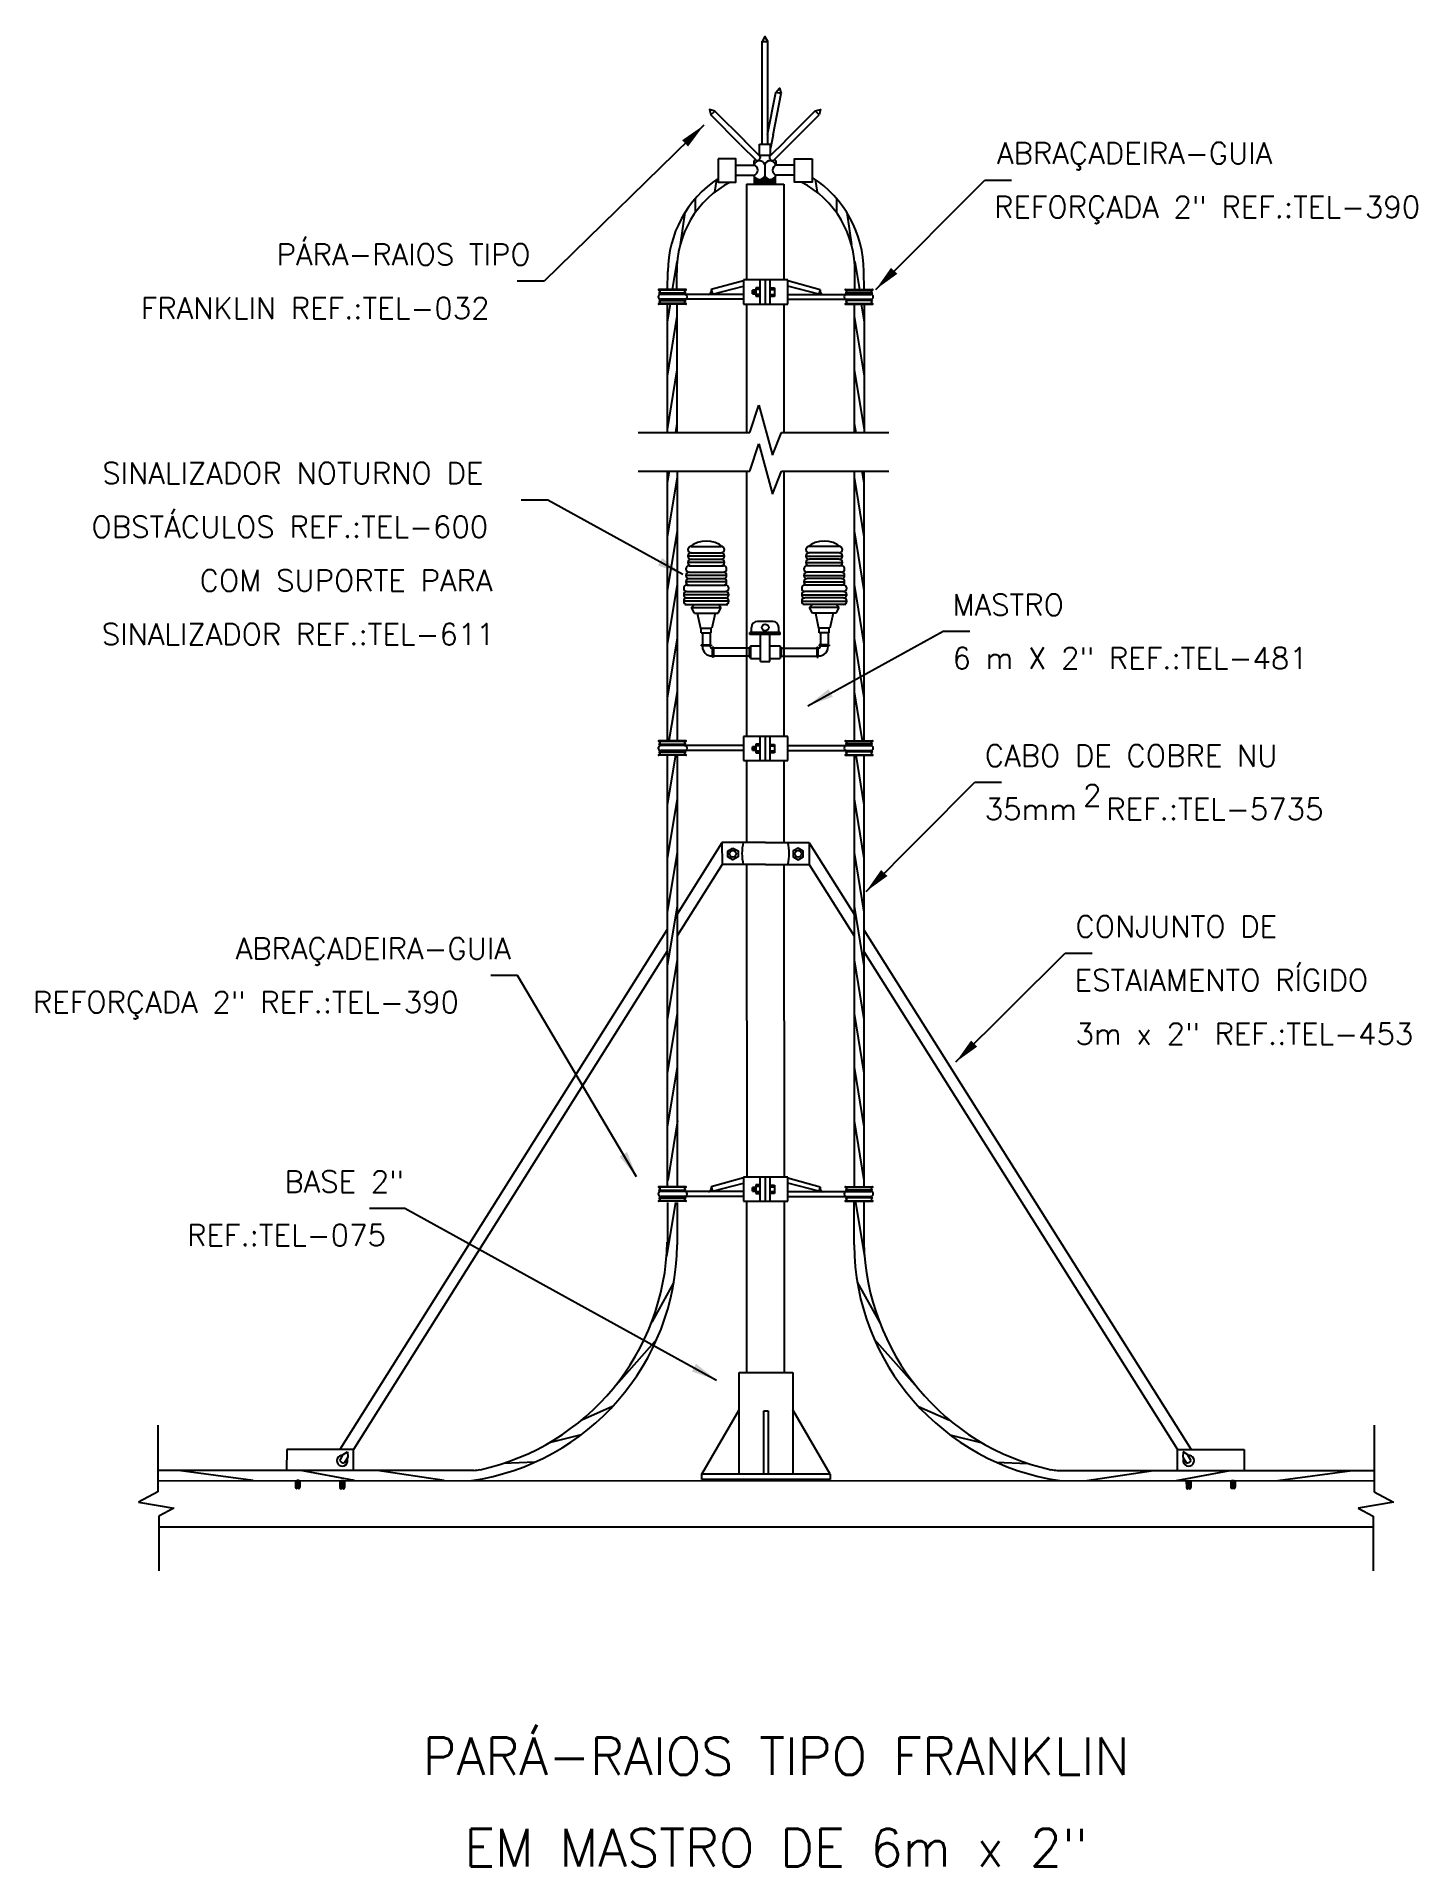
# Model space of a CAD drawing. Header units: millimetres. Extents: x -6159.2 to -6146.3, y -4630.4 to -4613.4.
import ezdxf
from ezdxf.enums import TextEntityAlignment as Align

# ---------------------------------------------------------------- set-up
doc = ezdxf.new("R2010")
doc.units = ezdxf.units.MM
doc.header["$LTSCALE"] = 10
doc.layers.add('Termotécnica', color=7, linetype='Continuous')
doc.styles.add('r140', font='romans.shx')
doc.styles.add('r80', font='romans.shx')

# ---------------------------------------------------------------- blocks, each defined once
blk = doc.blocks.new('*X2')
at = {"color": 0}
for p, q in [((181.767, 175.738), (181.784, 175.755)), ((181.767, 175.72), (181.785, 175.738)), ((181.767, 175.703), (181.786, 175.722)), ((181.768, 175.757), (181.773, 175.762)), ((181.775, 175.693), (181.785, 175.703))]:
    blk.add_line(p, q, dxfattribs=at)
blk = doc.blocks.new('*X1')
at = {"color": 0}
for p, q in [((221.636, 187.654), (221.658, 187.654)), ((221.636, 187.617), (221.696, 187.617)), ((221.636, 187.579), (221.76, 187.579)), ((221.969, 187.579), (222.25, 187.579)), ((222.033, 187.617), (222.187, 187.617)), ((222.072, 187.654), (222.148, 187.654)), ((222.099, 187.692), (222.121, 187.692)), ((222.46, 187.579), (222.576, 187.579)), ((222.523, 187.617), (222.576, 187.617)), ((222.562, 187.654), (222.576, 187.654)), ((221.636, 187.542), (222.576, 187.542)), ((221.636, 187.504), (222.576, 187.504)), ((221.636, 187.467), (222.576, 187.467)), ((221.636, 187.429), (222.576, 187.429)), ((221.636, 187.392), (222.576, 187.392))]:
    blk.add_line(p, q, dxfattribs=at)
blk = doc.blocks.new('*X3')
at = {"color": 0, "linetype": 'ByBlock'}
for p, q in [((387.028, 152.597), (387.028, 152.67)), ((387.041, 152.597), (387.041, 152.67)), ((387.053, 152.597), (387.053, 152.67)), ((387.066, 152.597), (387.066, 152.67)), ((387.078, 152.597), (387.078, 152.67))]:
    blk.add_line(p, q, dxfattribs=at)

msp = doc.modelspace()

# ---------------------------------------------------------------- linework, layer by layer
at = {"layer": 'Termotécnica', "color": 2}
for p, q in [((-6152.405, -4614.412), (-6152.405, -4613.454)), ((-6152.353, -4614.412), (-6152.353, -4613.454)), ((-6152.355, -4614.321), (-6152.278, -4613.929)), ((-6152.303, -4614.324), (-6152.227, -4613.939)), ((-6152.606, -4614.417), (-6152.884, -4614.139)), ((-6152.565, -4614.385), (-6152.847, -4614.103)), ((-6152.194, -4614.385), (-6151.911, -4614.102)), ((-6152.153, -4614.417), (-6151.875, -4614.139)), ((-6152.948, -4614.235), (-6154.436, -4615.687)), ((-6152.303, -4614.324), (-6152.327, -4614.45)), ((-6152.606, -4614.417), (-6152.459, -4614.563)), ((-6152.423, -4614.527), (-6152.571, -4614.379)), ((-6152.43, -4614.515), (-6152.43, -4614.412)), ((-6152.43, -4614.412), (-6152.327, -4614.412)), ((-6152.43, -4614.515), (-6152.327, -4614.515)), ((-6152.336, -4614.527), (-6152.188, -4614.379)), ((-6152.327, -4614.515), (-6152.327, -4614.412)), ((-6152.153, -4614.417), (-6152.299, -4614.563)), ((-6152.649, -4614.608), (-6152.482, -4614.608)), ((-6152.468, -4614.555), (-6152.482, -4614.567)), ((-6152.482, -4614.567), (-6152.482, -4614.608)), ((-6152.381, -4614.597), (-6152.381, -4614.707)), ((-6152.29, -4614.554), (-6152.279, -4614.567)), ((-6152.279, -4614.567), (-6152.279, -4614.608)), ((-6152.105, -4614.608), (-6152.272, -4614.608)), ((-6152.649, -4614.699), (-6152.481, -4614.699)), ((-6152.482, -4614.699), (-6152.482, -4614.707)), ((-6152.482, -4614.739), (-6152.482, -4614.739)), ((-6152.478, -4614.777), (-6152.478, -4614.712)), ((-6152.284, -4614.777), (-6152.478, -4614.777)), ((-6152.284, -4614.715), (-6152.284, -4614.777)), ((-6152.279, -4614.707), (-6152.279, -4614.707)), ((-6152.105, -4614.699), (-6152.273, -4614.699)), ((-6151.346, -4615.763), (-6150.333, -4614.746)), ((-6150.333, -4614.746), (-6150.083, -4614.746)), ((-6154.436, -4615.687), (-6154.686, -4615.687)), ((-6153.286, -4615.765), (-6153.283, -4615.596)), ((-6153.201, -4615.765), (-6153.2, -4615.607)), ((-6152.58, -4615.675), (-6152.58, -4615.9)), ((-6152.423, -4615.9), (-6152.423, -4615.675)), ((-6152.378, -4615.675), (-6152.378, -4615.9)), ((-6152.378, -4615.675), (-6152.378, -4615.9)), ((-6152.333, -4615.675), (-6152.333, -4615.9)), ((-6152.167, -4615.9), (-6152.167, -4615.675)), ((-6151.541, -4615.765), (-6151.541, -4615.607)), ((-6151.455, -4615.765), (-6151.458, -4615.596)), ((-6153.116, -4615.765), (-6153.368, -4615.765)), ((-6153.368, -4615.797), (-6153.116, -4615.797)), ((-6153.354, -4615.81), (-6153.368, -4615.797)), ((-6153.354, -4615.855), (-6153.368, -4615.868)), ((-6153.368, -4615.868), (-6153.116, -4615.868)), ((-6153.13, -4615.81), (-6153.353, -4615.81)), ((-6153.13, -4615.855), (-6153.353, -4615.855)), ((-6153.13, -4615.81), (-6153.116, -4615.797)), ((-6153.13, -4615.855), (-6153.116, -4615.868)), ((-6152.879, -4615.764), (-6152.867, -4615.807)), ((-6151.865, -4615.764), (-6151.877, -4615.807)), ((-6151.628, -4615.765), (-6151.377, -4615.765)), ((-6151.377, -4615.797), (-6151.628, -4615.797)), ((-6151.615, -4615.81), (-6151.628, -4615.797)), ((-6151.615, -4615.855), (-6151.628, -4615.869)), ((-6151.377, -4615.868), (-6151.628, -4615.869)), ((-6151.615, -4615.81), (-6151.392, -4615.81)), ((-6151.615, -4615.855), (-6151.392, -4615.855)), ((-6151.39, -4615.81), (-6151.377, -4615.797)), ((-6151.39, -4615.855), (-6151.377, -4615.868)), ((-6153.116, -4615.9), (-6153.368, -4615.9)), ((-6153.29, -4615.9), (-6153.29, -4617.097)), ((-6151.628, -4615.9), (-6151.377, -4615.9)), ((-6151.456, -4615.9), (-6151.456, -4617.097)), ((-6153.289, -4617.457), (-6153.289, -4619.966)), ((-6151.458, -4617.457), (-6151.458, -4619.966)), ((-6154.401, -4617.725), (-6154.651, -4617.725)), ((-6153.144, -4618.418), (-6154.401, -4617.725)), ((-6153.126, -4618.696), (-6152.726, -4618.696)), ((-6153.064, -4618.724), (-6153.036, -4618.696)), ((-6153.036, -4618.779), (-6153.064, -4618.724)), ((-6153.064, -4618.724), (-6152.788, -4618.724)), ((-6153.036, -4618.779), (-6152.815, -4618.779)), ((-6153.009, -4618.779), (-6152.978, -4618.917)), ((-6152.843, -4618.779), (-6152.873, -4618.917)), ((-6152.788, -4618.724), (-6152.815, -4618.696)), ((-6152.815, -4618.779), (-6152.788, -4618.724)), ((-6151.627, -4618.696), (-6152.027, -4618.696)), ((-6151.965, -4618.724), (-6151.937, -4618.696)), ((-6151.937, -4618.779), (-6151.965, -4618.724)), ((-6151.689, -4618.724), (-6151.965, -4618.724)), ((-6151.716, -4618.779), (-6151.937, -4618.779)), ((-6151.91, -4618.779), (-6151.879, -4618.917)), ((-6151.744, -4618.779), (-6151.774, -4618.917)), ((-6151.689, -4618.724), (-6151.716, -4618.696)), ((-6151.716, -4618.779), (-6151.689, -4618.724)), ((-6152.978, -4618.917), (-6152.873, -4618.917)), ((-6152.973, -4618.961), (-6152.973, -4618.917)), ((-6152.879, -4618.961), (-6152.879, -4618.917)), ((-6152.505, -4618.959), (-6152.505, -4618.91)), ((-6152.306, -4618.855), (-6152.45, -4618.855)), ((-6152.251, -4618.959), (-6152.251, -4618.91)), ((-6151.979, -4619.639), (-6150.721, -4618.946)), ((-6151.774, -4618.917), (-6151.879, -4618.917)), ((-6151.874, -4618.961), (-6151.874, -4618.917)), ((-6151.78, -4618.961), (-6151.78, -4618.917)), ((-6150.721, -4618.946), (-6150.471, -4618.946)), ((-6152.973, -4618.961), (-6152.879, -4618.961)), ((-6152.973, -4619.072), (-6152.973, -4619.083)), ((-6152.973, -4619.072), (-6152.879, -4619.072)), ((-6152.879, -4619.083), (-6152.973, -4619.083)), ((-6152.962, -4618.961), (-6152.962, -4619.072)), ((-6152.962, -4619.083), (-6152.962, -4619.088)), ((-6152.89, -4618.961), (-6152.89, -4619.072)), ((-6152.89, -4619.088), (-6152.89, -4619.083)), ((-6152.879, -4619.072), (-6152.879, -4619.083)), ((-6152.873, -4619.105), (-6152.868, -4619.105)), ((-6152.857, -4619.094), (-6152.868, -4619.094)), ((-6152.868, -4619.188), (-6152.868, -4619.094)), ((-6152.857, -4619.094), (-6152.857, -4619.188)), ((-6152.526, -4619.105), (-6152.857, -4619.105)), ((-6152.526, -4619.094), (-6152.526, -4619.188)), ((-6152.526, -4619.094), (-6152.514, -4619.094)), ((-6152.519, -4618.976), (-6152.519, -4618.959)), ((-6152.237, -4618.959), (-6152.519, -4618.959)), ((-6152.237, -4618.976), (-6152.519, -4618.976)), ((-6152.514, -4619.083), (-6152.514, -4619.199)), ((-6152.514, -4619.083), (-6152.422, -4619.083)), ((-6152.422, -4619.227), (-6152.422, -4618.976)), ((-6152.334, -4619.227), (-6152.334, -4618.976)), ((-6152.334, -4619.083), (-6152.238, -4619.083)), ((-6152.238, -4619.083), (-6152.238, -4619.199)), ((-6152.238, -4619.094), (-6152.227, -4619.094)), ((-6152.237, -4618.976), (-6152.237, -4618.959)), ((-6152.227, -4619.094), (-6152.227, -4619.188)), ((-6152.227, -4619.105), (-6151.896, -4619.105)), ((-6151.896, -4619.094), (-6151.896, -4619.188)), ((-6151.896, -4619.094), (-6151.885, -4619.094)), ((-6151.885, -4619.188), (-6151.885, -4619.094)), ((-6151.879, -4619.105), (-6151.885, -4619.105)), ((-6151.78, -4618.961), (-6151.874, -4618.961)), ((-6151.78, -4619.072), (-6151.874, -4619.072)), ((-6151.874, -4619.072), (-6151.874, -4619.083)), ((-6151.874, -4619.083), (-6151.78, -4619.083)), ((-6151.863, -4618.961), (-6151.863, -4619.072)), ((-6151.863, -4619.088), (-6151.863, -4619.083)), ((-6151.791, -4618.961), (-6151.791, -4619.072)), ((-6151.791, -4619.083), (-6151.791, -4619.088)), ((-6151.78, -4619.072), (-6151.78, -4619.083)), ((-6152.873, -4619.177), (-6152.868, -4619.177)), ((-6152.857, -4619.188), (-6152.868, -4619.188)), ((-6152.526, -4619.177), (-6152.857, -4619.177)), ((-6152.526, -4619.188), (-6152.514, -4619.188)), ((-6152.514, -4619.199), (-6152.422, -4619.199)), ((-6152.422, -4619.227), (-6152.334, -4619.227)), ((-6152.334, -4619.199), (-6152.238, -4619.199)), ((-6152.238, -4619.188), (-6152.227, -4619.188)), ((-6152.227, -4619.177), (-6151.896, -4619.177)), ((-6151.896, -4619.188), (-6151.885, -4619.188)), ((-6151.879, -4619.177), (-6151.885, -4619.177)), ((-6153.116, -4619.966), (-6153.368, -4619.966)), ((-6152.58, -4619.925), (-6152.58, -4620.15)), ((-6152.423, -4620.15), (-6152.423, -4619.925)), ((-6152.378, -4619.925), (-6152.378, -4620.15)), ((-6152.378, -4619.925), (-6152.378, -4620.15)), ((-6152.333, -4619.925), (-6152.333, -4620.15)), ((-6152.167, -4620.15), (-6152.167, -4619.925)), ((-6151.628, -4619.966), (-6151.377, -4619.966)), ((-6153.368, -4619.998), (-6153.116, -4619.998)), ((-6153.354, -4620.011), (-6153.368, -4619.998)), ((-6153.354, -4620.056), (-6153.368, -4620.069)), ((-6153.368, -4620.069), (-6153.116, -4620.069)), ((-6153.116, -4620.101), (-6153.368, -4620.101)), ((-6153.13, -4620.011), (-6153.353, -4620.011)), ((-6153.13, -4620.056), (-6153.353, -4620.056)), ((-6153.289, -4620.101), (-6153.289, -4624.128)), ((-6153.198, -4620.101), (-6153.198, -4624.128)), ((-6153.13, -4620.011), (-6153.116, -4619.998)), ((-6153.13, -4620.056), (-6153.116, -4620.069)), ((-6151.615, -4620.011), (-6151.628, -4619.998)), ((-6151.377, -4619.998), (-6151.628, -4619.998)), ((-6151.615, -4620.056), (-6151.628, -4620.07)), ((-6151.377, -4620.069), (-6151.628, -4620.07)), ((-6151.628, -4620.101), (-6151.377, -4620.101)), ((-6151.615, -4620.011), (-6151.392, -4620.011)), ((-6151.615, -4620.056), (-6151.392, -4620.056)), ((-6151.549, -4620.101), (-6151.549, -4624.128)), ((-6151.458, -4620.101), (-6151.458, -4624.128)), ((-6151.39, -4620.011), (-6151.377, -4619.998)), ((-6151.39, -4620.056), (-6151.377, -4620.069)), ((-6151.438, -4621.369), (-6150.426, -4620.351)), ((-6150.426, -4620.351), (-6150.176, -4620.351)), ((-6150.601, -4622.956), (-6149.583, -4621.944)), ((-6149.583, -4621.944), (-6149.333, -4621.944)), ((-6154.683, -4622.15), (-6154.933, -4622.15)), ((-6153.575, -4624.025), (-6154.683, -4622.15)), ((-6152.58, -4624.028), (-6152.58, -4624.253)), ((-6152.423, -4624.253), (-6152.423, -4624.028)), ((-6152.378, -4624.028), (-6152.378, -4624.253)), ((-6152.378, -4624.028), (-6152.378, -4624.253)), ((-6152.333, -4624.028), (-6152.333, -4624.253)), ((-6152.167, -4624.253), (-6152.167, -4624.028)), ((-6153.116, -4624.118), (-6153.368, -4624.118)), ((-6153.368, -4624.149), (-6153.116, -4624.149)), ((-6153.354, -4624.163), (-6153.368, -4624.149)), ((-6153.354, -4624.208), (-6153.368, -4624.221)), ((-6153.368, -4624.221), (-6153.116, -4624.221)), ((-6153.13, -4624.163), (-6153.353, -4624.163)), ((-6153.13, -4624.208), (-6153.353, -4624.208)), ((-6153.13, -4624.163), (-6153.116, -4624.149)), ((-6153.13, -4624.208), (-6153.116, -4624.221)), ((-6152.879, -4624.117), (-6152.867, -4624.16)), ((-6151.865, -4624.117), (-6151.877, -4624.16)), ((-6151.628, -4624.118), (-6151.377, -4624.118)), ((-6151.377, -4624.149), (-6151.628, -4624.15)), ((-6151.615, -4624.163), (-6151.628, -4624.15)), ((-6151.615, -4624.208), (-6151.628, -4624.221)), ((-6151.377, -4624.221), (-6151.628, -4624.221)), ((-6151.615, -4624.163), (-6151.392, -4624.163)), ((-6151.615, -4624.208), (-6151.392, -4624.208)), ((-6151.39, -4624.163), (-6151.377, -4624.149)), ((-6151.39, -4624.208), (-6151.377, -4624.221)), ((-6155.734, -4624.32), (-6156.063, -4624.32)), ((-6152.829, -4625.92), (-6155.734, -4624.32)), ((-6153.116, -4624.253), (-6153.368, -4624.253)), ((-6153.288, -4624.263), (-6153.288, -4624.635)), ((-6153.197, -4624.263), (-6153.197, -4624.658)), ((-6151.628, -4624.253), (-6151.377, -4624.253)), ((-6151.55, -4624.263), (-6151.55, -4624.658)), ((-6151.459, -4624.263), (-6151.459, -4624.635)), ((-6152.39, -4626.794), (-6152.39, -4626.205)), ((-6152.39, -4626.205), (-6152.35, -4626.205)), ((-6152.35, -4626.205), (-6152.35, -4626.794)), ((-6151.773, -4626.794), (-6152.967, -4626.794))]:
    msp.add_line(p, q, dxfattribs=at)
at = {"layer": 'Termotécnica', "color": 1}
for p, q in [((-6152.829, -4614.739), (-6152.848, -4614.859)), ((-6151.912, -4614.739), (-6151.893, -4614.859)), ((-6153.029, -4614.919), (-6153.029, -4615.049)), ((-6151.712, -4614.919), (-6151.712, -4615.049)), ((-6153.124, -4615.047), (-6153.169, -4615.346)), ((-6151.617, -4615.047), (-6151.573, -4615.346)), ((-6153.199, -4615.504), (-6153.242, -4615.765)), ((-6151.542, -4615.504), (-6151.499, -4615.765)), ((-6153.116, -4615.77), (-6153.368, -4615.77)), ((-6152.496, -4615.772), (-6152.471, -4615.772)), ((-6152.496, -4615.805), (-6152.496, -4615.772)), ((-6152.464, -4615.772), (-6152.496, -4615.772)), ((-6152.496, -4615.772), (-6152.496, -4615.805)), ((-6152.464, -4615.805), (-6152.496, -4615.805)), ((-6152.496, -4615.805), (-6152.464, -4615.805)), ((-6152.49, -4615.772), (-6152.49, -4615.805)), ((-6152.485, -4615.772), (-6152.485, -4615.805)), ((-6152.479, -4615.772), (-6152.479, -4615.805)), ((-6152.474, -4615.772), (-6152.474, -4615.805)), ((-6152.471, -4615.772), (-6152.464, -4615.772)), ((-6152.47, -4615.772), (-6152.47, -4615.805)), ((-6152.47, -4615.772), (-6152.47, -4615.805)), ((-6152.464, -4615.748), (-6152.464, -4615.828)), ((-6152.425, -4615.748), (-6152.464, -4615.748)), ((-6152.424, -4615.763), (-6152.464, -4615.763)), ((-6152.424, -4615.812), (-6152.464, -4615.812)), ((-6152.424, -4615.812), (-6152.464, -4615.812)), ((-6152.464, -4615.828), (-6152.424, -4615.828)), ((-6152.334, -4615.749), (-6152.291, -4615.749)), ((-6152.334, -4615.749), (-6152.291, -4615.749)), ((-6152.334, -4615.765), (-6152.291, -4615.765)), ((-6152.291, -4615.765), (-6152.334, -4615.765)), ((-6152.334, -4615.813), (-6152.291, -4615.813)), ((-6152.291, -4615.813), (-6152.334, -4615.813)), ((-6152.291, -4615.829), (-6152.334, -4615.829)), ((-6152.291, -4615.829), (-6152.334, -4615.829)), ((-6152.291, -4615.749), (-6152.291, -4615.829)), ((-6152.291, -4615.749), (-6152.291, -4615.829)), ((-6151.628, -4615.77), (-6151.377, -4615.77)), ((-6153.116, -4615.895), (-6153.368, -4615.895)), ((-6153.262, -4615.9), (-6153.29, -4616.07)), ((-6153.199, -4616.013), (-6153.29, -4616.57)), ((-6151.628, -4615.895), (-6151.377, -4615.895)), ((-6151.548, -4616.013), (-6151.456, -4616.57)), ((-6151.484, -4615.9), (-6151.456, -4616.07)), ((-6153.199, -4616.513), (-6153.29, -4617.069)), ((-6151.547, -4616.513), (-6151.456, -4617.069)), ((-6152.521, -4617.097), (-6152.436, -4616.842)), ((-6152.436, -4616.842), (-6152.309, -4617.308)), ((-6153.199, -4617.013), (-6153.213, -4617.097)), ((-6151.547, -4617.013), (-6151.534, -4617.097)), ((-6153.56, -4617.097), (-6152.521, -4617.097)), ((-6152.521, -4617.457), (-6152.436, -4617.202)), ((-6152.436, -4617.202), (-6152.309, -4617.669)), ((-6152.309, -4617.308), (-6152.224, -4617.097)), ((-6152.224, -4617.097), (-6151.227, -4617.097)), ((-6153.56, -4617.457), (-6152.521, -4617.457)), ((-6153.271, -4617.457), (-6153.289, -4617.568)), ((-6153.198, -4617.512), (-6153.289, -4618.067)), ((-6152.309, -4617.669), (-6152.224, -4617.457)), ((-6152.224, -4617.457), (-6151.227, -4617.457)), ((-6151.549, -4617.512), (-6151.458, -4618.067)), ((-6151.476, -4617.457), (-6151.458, -4617.568)), ((-6153.198, -4618.011), (-6153.289, -4618.567)), ((-6151.549, -4618.011), (-6151.458, -4618.567)), ((-6152.756, -4618.246), (-6153.096, -4618.246)), ((-6153.066, -4618.156), (-6152.786, -4618.156)), ((-6153.066, -4618.216), (-6152.786, -4618.216)), ((-6153.066, -4618.276), (-6152.786, -4618.276)), ((-6151.997, -4618.246), (-6151.657, -4618.246)), ((-6151.687, -4618.156), (-6151.967, -4618.156)), ((-6151.687, -4618.216), (-6151.967, -4618.216)), ((-6152.736, -4618.426), (-6153.116, -4618.426)), ((-6152.756, -4618.306), (-6153.096, -4618.306)), ((-6153.086, -4618.336), (-6152.766, -4618.336)), ((-6153.086, -4618.396), (-6152.766, -4618.396)), ((-6152.017, -4618.426), (-6151.637, -4618.426)), ((-6151.997, -4618.306), (-6151.657, -4618.306)), ((-6151.667, -4618.336), (-6151.987, -4618.336)), ((-6151.667, -4618.396), (-6151.987, -4618.396)), ((-6151.687, -4618.276), (-6151.967, -4618.276)), ((-6153.198, -4618.51), (-6153.289, -4619.066)), ((-6152.716, -4618.606), (-6153.136, -4618.606)), ((-6152.736, -4618.486), (-6153.116, -4618.486)), ((-6153.106, -4618.516), (-6152.746, -4618.516)), ((-6153.106, -4618.576), (-6152.746, -4618.576)), ((-6153.086, -4618.456), (-6152.766, -4618.456)), ((-6152.037, -4618.606), (-6151.617, -4618.606)), ((-6152.017, -4618.486), (-6151.637, -4618.486)), ((-6151.647, -4618.516), (-6152.007, -4618.516)), ((-6151.647, -4618.576), (-6152.007, -4618.576)), ((-6151.667, -4618.456), (-6151.987, -4618.456)), ((-6151.549, -4618.51), (-6151.458, -4619.066)), ((-6152.716, -4618.666), (-6153.136, -4618.666)), ((-6153.106, -4618.636), (-6152.746, -4618.636)), ((-6152.037, -4618.666), (-6151.617, -4618.666)), ((-6151.647, -4618.636), (-6152.007, -4618.636)), ((-6153.198, -4619.009), (-6153.289, -4619.565)), ((-6151.549, -4619.009), (-6151.458, -4619.565)), ((-6153.198, -4619.509), (-6153.273, -4619.966)), ((-6151.549, -4619.509), (-6151.474, -4619.966)), ((-6153.116, -4619.971), (-6153.368, -4619.971)), ((-6151.628, -4619.971), (-6151.377, -4619.971)), ((-6153.116, -4620.096), (-6153.368, -4620.096)), ((-6153.213, -4620.101), (-6153.289, -4620.563)), ((-6152.496, -4620.022), (-6152.471, -4620.022)), ((-6152.496, -4620.054), (-6152.496, -4620.022)), ((-6152.464, -4620.022), (-6152.496, -4620.022)), ((-6152.496, -4620.022), (-6152.496, -4620.054)), ((-6152.464, -4620.054), (-6152.496, -4620.054)), ((-6152.496, -4620.054), (-6152.464, -4620.054)), ((-6152.49, -4620.022), (-6152.49, -4620.054)), ((-6152.485, -4620.022), (-6152.485, -4620.054)), ((-6152.479, -4620.022), (-6152.479, -4620.054)), ((-6152.474, -4620.022), (-6152.474, -4620.054)), ((-6152.471, -4620.022), (-6152.464, -4620.022)), ((-6152.47, -4620.022), (-6152.47, -4620.054)), ((-6152.47, -4620.022), (-6152.47, -4620.054)), ((-6152.464, -4619.997), (-6152.464, -4620.077)), ((-6152.425, -4619.998), (-6152.464, -4619.998)), ((-6152.424, -4620.013), (-6152.464, -4620.013)), ((-6152.424, -4620.062), (-6152.464, -4620.062)), ((-6152.424, -4620.062), (-6152.464, -4620.062)), ((-6152.464, -4620.077), (-6152.424, -4620.078)), ((-6152.334, -4619.999), (-6152.291, -4619.999)), ((-6152.334, -4619.999), (-6152.291, -4619.999)), ((-6152.334, -4620.014), (-6152.291, -4620.014)), ((-6152.291, -4620.014), (-6152.334, -4620.014)), ((-6152.334, -4620.063), (-6152.291, -4620.063)), ((-6152.291, -4620.063), (-6152.334, -4620.063)), ((-6152.291, -4620.078), (-6152.334, -4620.078)), ((-6152.291, -4620.078), (-6152.334, -4620.078)), ((-6152.291, -4619.999), (-6152.291, -4620.078)), ((-6152.291, -4619.999), (-6152.291, -4620.078)), ((-6151.628, -4620.096), (-6151.377, -4620.096)), ((-6151.534, -4620.101), (-6151.458, -4620.563)), ((-6153.198, -4620.507), (-6153.289, -4621.063)), ((-6151.549, -4620.507), (-6151.458, -4621.063)), ((-6153.198, -4621.006), (-6153.289, -4621.562)), ((-6151.549, -4621.006), (-6151.458, -4621.562)), ((-6153.198, -4621.506), (-6153.289, -4622.061)), ((-6151.549, -4621.506), (-6151.458, -4622.061)), ((-6153.198, -4622.005), (-6153.289, -4622.56)), ((-6151.549, -4622.005), (-6151.458, -4622.56)), ((-6153.198, -4622.504), (-6153.289, -4623.06)), ((-6151.549, -4622.504), (-6151.458, -4623.06)), ((-6153.198, -4623.003), (-6153.289, -4623.559)), ((-6151.549, -4623.003), (-6151.458, -4623.559)), ((-6153.193, -4623.503), (-6153.284, -4624.058)), ((-6151.549, -4623.503), (-6151.458, -4624.058)), ((-6153.116, -4624.123), (-6153.368, -4624.122)), ((-6152.496, -4624.125), (-6152.471, -4624.125)), ((-6152.496, -4624.158), (-6152.496, -4624.125)), ((-6152.464, -4624.125), (-6152.496, -4624.125)), ((-6152.496, -4624.125), (-6152.496, -4624.158)), ((-6152.464, -4624.158), (-6152.496, -4624.158)), ((-6152.496, -4624.158), (-6152.464, -4624.158)), ((-6152.49, -4624.125), (-6152.49, -4624.158)), ((-6152.485, -4624.125), (-6152.485, -4624.158)), ((-6152.479, -4624.125), (-6152.479, -4624.158)), ((-6152.474, -4624.125), (-6152.474, -4624.158)), ((-6152.471, -4624.125), (-6152.464, -4624.125)), ((-6152.47, -4624.125), (-6152.47, -4624.158)), ((-6152.47, -4624.125), (-6152.47, -4624.158)), ((-6152.464, -4624.1), (-6152.464, -4624.181)), ((-6152.425, -4624.101), (-6152.464, -4624.101)), ((-6152.424, -4624.116), (-6152.464, -4624.116)), ((-6152.424, -4624.165), (-6152.464, -4624.165)), ((-6152.424, -4624.165), (-6152.464, -4624.165)), ((-6152.464, -4624.181), (-6152.424, -4624.181)), ((-6152.334, -4624.102), (-6152.291, -4624.102)), ((-6152.334, -4624.102), (-6152.291, -4624.102)), ((-6152.334, -4624.118), (-6152.291, -4624.118)), ((-6152.291, -4624.118), (-6152.334, -4624.118)), ((-6152.334, -4624.166), (-6152.291, -4624.166)), ((-6152.291, -4624.166), (-6152.334, -4624.166)), ((-6152.291, -4624.182), (-6152.334, -4624.182)), ((-6152.291, -4624.182), (-6152.334, -4624.182)), ((-6152.291, -4624.102), (-6152.291, -4624.182)), ((-6152.291, -4624.102), (-6152.291, -4624.182)), ((-6151.628, -4624.123), (-6151.377, -4624.123)), ((-6153.116, -4624.248), (-6153.368, -4624.248)), ((-6153.212, -4624.263), (-6153.295, -4624.765)), ((-6151.628, -4624.248), (-6151.377, -4624.248)), ((-6151.535, -4624.263), (-6151.453, -4624.765)), ((-6158.034, -4626.337), (-6158.034, -4626.958)), ((-6146.706, -4626.337), (-6146.706, -4626.958)), ((-6156.338, -4626.668), (-6156.307, -4626.612)), ((-6148.411, -4626.668), (-6148.443, -4626.612)), ((-6157.146, -4626.854), (-6157.84, -4626.759)), ((-6156.203, -4626.854), (-6156.702, -4626.759)), ((-6156.264, -4626.634), (-6156.297, -4626.692)), ((-6155.367, -4626.854), (-6155.99, -4626.759)), ((-6149.383, -4626.854), (-6148.76, -4626.759)), ((-6148.546, -4626.854), (-6148.048, -4626.759)), ((-6148.486, -4626.634), (-6148.453, -4626.692)), ((-6147.603, -4626.854), (-6146.91, -4626.759)), ((-6158.034, -4626.958), (-6158.213, -4627.055)), ((-6156.751, -4626.854), (-6156.751, -4626.916)), ((-6156.746, -4626.854), (-6156.746, -4626.916)), ((-6156.738, -4626.859), (-6156.741, -4626.854)), ((-6156.741, -4626.864), (-6156.738, -4626.859)), ((-6156.739, -4626.871), (-6156.741, -4626.864)), ((-6156.741, -4626.875), (-6156.739, -4626.871)), ((-6156.738, -4626.88), (-6156.741, -4626.875)), ((-6156.741, -4626.885), (-6156.738, -4626.88)), ((-6156.737, -4626.891), (-6156.741, -4626.885)), ((-6156.741, -4626.895), (-6156.737, -4626.891)), ((-6156.737, -4626.902), (-6156.741, -4626.895)), ((-6156.741, -4626.906), (-6156.737, -4626.902)), ((-6156.738, -4626.912), (-6156.741, -4626.906)), ((-6156.741, -4626.916), (-6156.738, -4626.912)), ((-6156.735, -4626.922), (-6156.741, -4626.916)), ((-6156.719, -4626.854), (-6156.74, -4626.854)), ((-6156.73, -4626.926), (-6156.735, -4626.922)), ((-6156.73, -4626.926), (-6156.725, -4626.922)), ((-6156.72, -4626.916), (-6156.725, -4626.922)), ((-6156.72, -4626.885), (-6156.723, -4626.89)), ((-6156.723, -4626.89), (-6156.72, -4626.895)), ((-6156.72, -4626.895), (-6156.723, -4626.902)), ((-6156.723, -4626.902), (-6156.72, -4626.906)), ((-6156.72, -4626.906), (-6156.723, -4626.911)), ((-6156.723, -4626.911), (-6156.72, -4626.916)), ((-6156.72, -4626.854), (-6156.722, -4626.859)), ((-6156.722, -4626.859), (-6156.72, -4626.864)), ((-6156.72, -4626.864), (-6156.722, -4626.871)), ((-6156.722, -4626.871), (-6156.72, -4626.875)), ((-6156.72, -4626.875), (-6156.722, -4626.882)), ((-6156.722, -4626.882), (-6156.72, -4626.885)), ((-6156.717, -4626.854), (-6156.72, -4626.854)), ((-6156.715, -4626.854), (-6156.715, -4626.916)), ((-6156.71, -4626.854), (-6156.71, -4626.916)), ((-6156.337, -4626.855), (-6156.337, -4626.917)), ((-6156.332, -4626.855), (-6156.332, -4626.917)), ((-6156.327, -4626.906), (-6156.323, -4626.903)), ((-6156.324, -4626.912), (-6156.327, -4626.906)), ((-6156.327, -4626.917), (-6156.324, -4626.912)), ((-6156.321, -4626.923), (-6156.327, -4626.917)), ((-6156.305, -4626.855), (-6156.326, -4626.855)), ((-6156.324, -4626.86), (-6156.326, -4626.855)), ((-6156.326, -4626.865), (-6156.324, -4626.86)), ((-6156.325, -4626.872), (-6156.326, -4626.865)), ((-6156.326, -4626.875), (-6156.325, -4626.872)), ((-6156.324, -4626.881), (-6156.326, -4626.875)), ((-6156.326, -4626.886), (-6156.324, -4626.881)), ((-6156.323, -4626.892), (-6156.326, -4626.886)), ((-6156.326, -4626.896), (-6156.323, -4626.892)), ((-6156.323, -4626.903), (-6156.326, -4626.896)), ((-6156.316, -4626.927), (-6156.321, -4626.923)), ((-6156.316, -4626.927), (-6156.311, -4626.923)), ((-6156.306, -4626.917), (-6156.311, -4626.923)), ((-6156.306, -4626.855), (-6156.308, -4626.86)), ((-6156.308, -4626.86), (-6156.306, -4626.865)), ((-6156.306, -4626.865), (-6156.308, -4626.872)), ((-6156.308, -4626.872), (-6156.305, -4626.876)), ((-6156.305, -4626.876), (-6156.308, -4626.882)), ((-6156.308, -4626.882), (-6156.305, -4626.886)), ((-6156.305, -4626.886), (-6156.308, -4626.891)), ((-6156.308, -4626.891), (-6156.306, -4626.896)), ((-6156.306, -4626.896), (-6156.308, -4626.903)), ((-6156.308, -4626.903), (-6156.305, -4626.907)), ((-6156.305, -4626.907), (-6156.308, -4626.912)), ((-6156.308, -4626.912), (-6156.306, -4626.917)), ((-6156.303, -4626.855), (-6156.306, -4626.855)), ((-6156.301, -4626.855), (-6156.301, -4626.917)), ((-6156.295, -4626.855), (-6156.295, -4626.917)), ((-6148.455, -4626.855), (-6148.454, -4626.917)), ((-6148.449, -4626.855), (-6148.449, -4626.917)), ((-6148.447, -4626.855), (-6148.444, -4626.855)), ((-6148.445, -4626.855), (-6148.424, -4626.855)), ((-6148.442, -4626.872), (-6148.445, -4626.876)), ((-6148.445, -4626.876), (-6148.442, -4626.882)), ((-6148.442, -4626.882), (-6148.445, -4626.886)), ((-6148.445, -4626.886), (-6148.441, -4626.891)), ((-6148.441, -4626.903), (-6148.445, -4626.907)), ((-6148.445, -4626.907), (-6148.441, -4626.912)), ((-6148.444, -4626.855), (-6148.442, -4626.86)), ((-6148.442, -4626.86), (-6148.444, -4626.865)), ((-6148.444, -4626.865), (-6148.442, -4626.872)), ((-6148.441, -4626.891), (-6148.444, -4626.896)), ((-6148.444, -4626.896), (-6148.441, -4626.903)), ((-6148.441, -4626.912), (-6148.444, -4626.917)), ((-6148.444, -4626.917), (-6148.439, -4626.923)), ((-6148.434, -4626.927), (-6148.439, -4626.923)), ((-6148.434, -4626.927), (-6148.429, -4626.923)), ((-6148.429, -4626.923), (-6148.423, -4626.917)), ((-6148.427, -4626.892), (-6148.423, -4626.886)), ((-6148.423, -4626.896), (-6148.427, -4626.892)), ((-6148.427, -4626.903), (-6148.423, -4626.896)), ((-6148.423, -4626.906), (-6148.427, -4626.903)), ((-6148.426, -4626.86), (-6148.423, -4626.855)), ((-6148.423, -4626.865), (-6148.426, -4626.86)), ((-6148.426, -4626.881), (-6148.423, -4626.875)), ((-6148.423, -4626.886), (-6148.426, -4626.881)), ((-6148.426, -4626.912), (-6148.423, -4626.906)), ((-6148.423, -4626.917), (-6148.426, -4626.912)), ((-6148.425, -4626.872), (-6148.423, -4626.865)), ((-6148.423, -4626.875), (-6148.425, -4626.872)), ((-6148.418, -4626.855), (-6148.418, -4626.917)), ((-6148.413, -4626.855), (-6148.413, -4626.917)), ((-6148.04, -4626.854), (-6148.04, -4626.916)), ((-6148.035, -4626.854), (-6148.035, -4626.916)), ((-6148.033, -4626.854), (-6148.03, -4626.854)), ((-6148.03, -4626.854), (-6148.01, -4626.854)), ((-6148.03, -4626.854), (-6148.028, -4626.859)), ((-6148.028, -4626.859), (-6148.03, -4626.864)), ((-6148.03, -4626.864), (-6148.028, -4626.871)), ((-6148.028, -4626.871), (-6148.03, -4626.875)), ((-6148.03, -4626.875), (-6148.028, -4626.882)), ((-6148.028, -4626.882), (-6148.03, -4626.885)), ((-6148.03, -4626.885), (-6148.027, -4626.89)), ((-6148.027, -4626.89), (-6148.03, -4626.895)), ((-6148.03, -4626.895), (-6148.027, -4626.902)), ((-6148.027, -4626.902), (-6148.03, -4626.906)), ((-6148.03, -4626.906), (-6148.027, -4626.911)), ((-6148.027, -4626.911), (-6148.03, -4626.916)), ((-6148.03, -4626.916), (-6148.025, -4626.922)), ((-6148.019, -4626.926), (-6148.025, -4626.922)), ((-6148.019, -4626.926), (-6148.015, -4626.922)), ((-6148.015, -4626.922), (-6148.009, -4626.916)), ((-6148.012, -4626.859), (-6148.009, -4626.854)), ((-6148.009, -4626.864), (-6148.012, -4626.859)), ((-6148.012, -4626.88), (-6148.009, -4626.875)), ((-6148.009, -4626.885), (-6148.012, -4626.88)), ((-6148.012, -4626.891), (-6148.009, -4626.885)), ((-6148.009, -4626.895), (-6148.012, -4626.891)), ((-6148.012, -4626.902), (-6148.009, -4626.895)), ((-6148.009, -4626.906), (-6148.012, -4626.902)), ((-6148.012, -4626.912), (-6148.009, -4626.906)), ((-6148.009, -4626.916), (-6148.012, -4626.912)), ((-6148.011, -4626.871), (-6148.009, -4626.864)), ((-6148.009, -4626.875), (-6148.011, -4626.871)), ((-6148.004, -4626.854), (-6148.004, -4626.916)), ((-6147.999, -4626.854), (-6147.999, -4626.916)), ((-6146.706, -4626.958), (-6146.527, -4627.055)), ((-6158.213, -4627.055), (-6157.884, -4627.111)), ((-6157.884, -4627.111), (-6158.025, -4627.186)), ((-6146.527, -4627.055), (-6146.855, -4627.111)), ((-6146.855, -4627.111), (-6146.715, -4627.186)), ((-6158.025, -4627.186), (-6158.025, -4627.693)), ((-6146.715, -4627.186), (-6146.715, -4627.693))]:
    msp.add_line(p, q, dxfattribs=at)
at = {"layer": 'Termotécnica', "color": 3, "linetype": 'ByBlock'}
for p, q in [((-6152.551, -4614.784), (-6152.203, -4614.784)), ((-6152.551, -4614.784), (-6152.551, -4615.675)), ((-6152.203, -4614.784), (-6152.203, -4615.675)), ((-6152.551, -4615.9), (-6152.55, -4617.097)), ((-6152.203, -4615.9), (-6152.203, -4617.097)), ((-6152.55, -4617.457), (-6152.55, -4619.925)), ((-6152.202, -4617.457), (-6152.202, -4619.925)), ((-6152.55, -4620.15), (-6152.55, -4620.913)), ((-6152.202, -4620.15), (-6152.202, -4620.913)), ((-6152.55, -4621.117), (-6152.549, -4624.026)), ((-6152.202, -4621.117), (-6152.201, -4624.026)), ((-6152.551, -4624.251), (-6152.551, -4625.847)), ((-6152.2, -4624.251), (-6152.2, -4625.847))]:
    msp.add_line(p, q, dxfattribs=at)
at = {"layer": 'Termotécnica', "color": 3}
for p, q in [((-6152.58, -4615.683), (-6152.879, -4615.764)), ((-6152.506, -4615.675), (-6152.58, -4615.675)), ((-6152.378, -4615.675), (-6152.515, -4615.675)), ((-6152.227, -4615.675), (-6152.378, -4615.675)), ((-6152.167, -4615.675), (-6152.227, -4615.675)), ((-6152.167, -4615.682), (-6151.865, -4615.764)), ((-6152.58, -4615.81), (-6153.13, -4615.81)), ((-6152.58, -4615.855), (-6153.13, -4615.855)), ((-6152.867, -4615.807), (-6152.58, -4615.732)), ((-6151.877, -4615.807), (-6152.167, -4615.732)), ((-6152.167, -4615.81), (-6151.615, -4615.81)), ((-6152.167, -4615.855), (-6151.615, -4615.855)), ((-6152.58, -4615.9), (-6152.506, -4615.9)), ((-6152.515, -4615.9), (-6152.378, -4615.9)), ((-6152.378, -4615.9), (-6152.227, -4615.9)), ((-6152.227, -4615.9), (-6152.167, -4615.9)), ((-6152.506, -4619.925), (-6152.58, -4619.925)), ((-6152.378, -4619.925), (-6152.515, -4619.925)), ((-6152.227, -4619.925), (-6152.378, -4619.925)), ((-6152.167, -4619.925), (-6152.227, -4619.925)), ((-6152.58, -4620.011), (-6153.13, -4620.011)), ((-6152.58, -4620.056), (-6153.13, -4620.056)), ((-6152.58, -4620.15), (-6152.506, -4620.15)), ((-6152.515, -4620.15), (-6152.378, -4620.15)), ((-6152.378, -4620.15), (-6152.227, -4620.15)), ((-6152.227, -4620.15), (-6152.167, -4620.15)), ((-6152.167, -4620.011), (-6151.615, -4620.011)), ((-6152.167, -4620.056), (-6151.615, -4620.056)), ((-6152.78, -4620.916), (-6153.198, -4621.58)), ((-6152.78, -4620.913), (-6152.779, -4621.117)), ((-6152.374, -4620.913), (-6152.78, -4620.913)), ((-6152.374, -4620.913), (-6151.968, -4620.913)), ((-6151.968, -4620.913), (-6151.968, -4621.117)), ((-6151.968, -4620.916), (-6151.549, -4621.581)), ((-6152.779, -4621.117), (-6153.198, -4621.782)), ((-6152.374, -4621.117), (-6152.779, -4621.117)), ((-6152.374, -4621.117), (-6151.968, -4621.117)), ((-6151.968, -4621.117), (-6151.549, -4621.783)), ((-6153.289, -4621.724), (-6156.339, -4626.565)), ((-6151.458, -4621.725), (-6148.411, -4626.565)), ((-6153.289, -4621.926), (-6156.212, -4626.565)), ((-6151.458, -4621.927), (-6148.538, -4626.565)), ((-6152.58, -4624.036), (-6152.879, -4624.117)), ((-6152.506, -4624.028), (-6152.58, -4624.028)), ((-6152.378, -4624.028), (-6152.515, -4624.028)), ((-6152.227, -4624.028), (-6152.378, -4624.028)), ((-6152.167, -4624.028), (-6152.227, -4624.028)), ((-6152.167, -4624.035), (-6151.865, -4624.117)), ((-6152.58, -4624.163), (-6153.13, -4624.163)), ((-6152.58, -4624.208), (-6153.13, -4624.208)), ((-6152.867, -4624.16), (-6152.58, -4624.085)), ((-6151.877, -4624.16), (-6152.167, -4624.085)), ((-6152.167, -4624.163), (-6151.615, -4624.163)), ((-6152.167, -4624.208), (-6151.615, -4624.208)), ((-6152.58, -4624.253), (-6152.506, -4624.253)), ((-6152.515, -4624.253), (-6152.378, -4624.253)), ((-6152.378, -4624.253), (-6152.227, -4624.253)), ((-6152.227, -4624.253), (-6152.167, -4624.253)), ((-6152.619, -4625.946), (-6152.619, -4625.847)), ((-6152.619, -4625.847), (-6152.121, -4625.847)), ((-6152.121, -4625.847), (-6152.121, -4625.946)), ((-6152.619, -4626.792), (-6152.619, -4625.946)), ((-6152.121, -4625.946), (-6152.121, -4626.792)), ((-6152.967, -4626.794), (-6152.619, -4626.195)), ((-6151.773, -4626.792), (-6152.121, -4626.195)), ((-6156.833, -4626.564), (-6156.834, -4626.759)), ((-6156.212, -4626.565), (-6156.833, -4626.564)), ((-6156.212, -4626.759), (-6156.212, -4626.565)), ((-6148.538, -4626.565), (-6147.917, -4626.564)), ((-6148.538, -4626.759), (-6148.538, -4626.565)), ((-6147.917, -4626.564), (-6147.916, -4626.759)), ((-6158.034, -4626.855), (-6146.706, -4626.853)), ((-6152.967, -4626.842), (-6152.967, -4626.794)), ((-6151.872, -4626.842), (-6152.967, -4626.842)), ((-6151.773, -4626.842), (-6151.872, -4626.842)), ((-6151.773, -4626.794), (-6151.773, -4626.842)), ((-6158.025, -4627.285), (-6146.715, -4627.284))]:
    msp.add_line(p, q, dxfattribs=at)
at = {"layer": 'Termotécnica', "color": 2, "linetype": 'ByBlock'}
for p, q in [((-6153.199, -4615.9), (-6153.199, -4617.097)), ((-6151.547, -4615.9), (-6151.547, -4617.097)), ((-6153.198, -4617.457), (-6153.198, -4619.966)), ((-6151.549, -4617.457), (-6151.549, -4619.966)), ((-6155.09, -4626.759), (-6158.034, -4626.759)), ((-6149.657, -4626.759), (-6146.706, -4626.759))]:
    msp.add_line(p, q, dxfattribs=at)
at = {"layer": 'Termotécnica', "color": 1, "linetype": 'ByBlock'}
for p, q in [((-6153.227, -4625.005), (-6153.434, -4625.379)), ((-6151.52, -4625.005), (-6151.313, -4625.379)), ((-6153.385, -4625.536), (-6153.862, -4626.075)), ((-6151.362, -4625.536), (-6150.885, -4626.075)), ((-6153.799, -4626.165), (-6154.086, -4626.29)), ((-6150.949, -4626.165), (-6150.661, -4626.29)), ((-6154.091, -4626.428), (-6154.39, -4626.502)), ((-6150.656, -4626.428), (-6150.357, -4626.502)), ((-6154.522, -4626.682), (-6154.815, -4626.693)), ((-6150.225, -4626.682), (-6149.932, -4626.693))]:
    msp.add_line(p, q, dxfattribs=at)
at = {"layer": 'Termotécnica', "color": 2}
for points in [[(-6152.353, -4613.455), (-6152.379, -4613.41), (-6152.406, -4613.455)], [(-6152.227, -4613.939), (-6152.278, -4613.929), (-6152.244, -4613.89)], [(-6152.884, -4614.139), (-6152.847, -4614.103), (-6152.897, -4614.089)], [(-6151.875, -4614.139), (-6151.911, -4614.102), (-6151.861, -4614.089)], [(-6152.815, -4614.547), (-6152.815, -4614.765), (-6152.649, -4614.765), (-6152.649, -4614.547)], [(-6151.939, -4614.547), (-6151.939, -4614.765), (-6152.105, -4614.765), (-6152.105, -4614.547)]]:
    msp.add_lwpolyline(points, close=True, dxfattribs=at)
for points in [[(-6152.43, -4614.515), (-6152.432, -4614.517)], [(-6152.326, -4614.517), (-6152.327, -4614.515)]]:
    msp.add_lwpolyline(points, dxfattribs=at)
at = {"layer": 'Termotécnica', "color": 1}
for points in [[(-6152.678, -4620.964), (-6152.63, -4620.991), (-6152.63, -4621.046), (-6152.677, -4621.074), (-6152.725, -4621.047), (-6152.725, -4620.992)], [(-6152.07, -4620.964), (-6152.117, -4620.991), (-6152.118, -4621.046), (-6152.07, -4621.074), (-6152.022, -4621.047), (-6152.022, -4620.992)]]:
    msp.add_lwpolyline(points, close=True, dxfattribs=at)
for points in [[(-6156.307, -4626.612), (-6156.307, -4626.612), (-6156.266, -4626.586)], [(-6156.266, -4626.586), (-6156.264, -4626.635)], [(-6148.484, -4626.586), (-6148.486, -4626.635)], [(-6148.443, -4626.612), (-6148.443, -4626.612), (-6148.484, -4626.586)]]:
    msp.add_lwpolyline(points, dxfattribs=at)
for centre, radius in [((-6152.376, -4618.911), 0.0318), ((-6152.678, -4621.019), 0.0304), ((-6152.07, -4621.019), 0.0304)]:
    msp.add_circle(centre, radius, dxfattribs=at)
at = {"layer": 'Termotécnica', "color": 2}
for centre, radius, start, end in [((-6152.452, -4614.534), 0.03, 255.3196, 16.1831), ((-6152.307, -4614.534), 0.03, 163.834, 284.6975), ((-6152.432, -4614.62), 0.0546, 20.2254, 157.802), ((-6152.493, -4614.653), 0.047, 283.4549, 76.5451), ((-6152.331, -4614.62), 0.0546, 20.2254, 157.802), ((-6152.261, -4614.653), 0.047, 103.4549, 256.5451), ((-6152.238, -4615.601), 1.045, 123.5364, 179.6938), ((-6152.271, -4615.588), 0.93, 117.57, 181.2075), ((-6152.431, -4614.683), 0.0562, 205.7803, 212.3471), ((-6152.431, -4614.683), 0.0562, 212.7906, 334.8777), ((-6152.33, -4614.683), 0.0562, 205.7803, 324.505), ((-6152.33, -4614.683), 0.0562, 324.8365, 334.8777), ((-6152.471, -4615.588), 0.93, 358.7925, 62.43), ((-6152.503, -4615.601), 1.045, 0.3062, 57.2827), ((-6153.351, -4615.833), 0.0225, 94.0698, 265.9132), ((-6153.369, -4615.767), 0.00251, 63.4264, 296.5565), ((-6153.369, -4615.783), 0.0136, 277.1165, 82.8665), ((-6153.369, -4615.882), 0.0136, 277.1165, 82.8665), ((-6153.127, -4615.833), 0.0226, 262.8665, 97.1165), ((-6153.114, -4615.783), 0.0136, 97.1165, 262.8665), ((-6153.114, -4615.882), 0.0136, 97.1165, 262.8665), ((-6153.115, -4615.767), 0.00251, 243.4264, 116.5565), ((-6151.618, -4615.833), 0.0226, 82.8835, 277.1335), ((-6151.629, -4615.767), 0.00251, 63.4435, 296.5736), ((-6151.63, -4615.783), 0.0136, 277.1335, 82.8835), ((-6151.63, -4615.882), 0.0136, 277.1335, 82.8835), ((-6151.393, -4615.833), 0.0225, 274.0868, 85.9302), ((-6151.375, -4615.783), 0.0136, 97.1335, 262.8835), ((-6151.375, -4615.882), 0.0136, 97.1335, 262.8835), ((-6151.376, -4615.767), 0.00251, 243.4435, 116.5736), ((-6153.369, -4615.898), 0.00251, 63.4264, 296.5565), ((-6153.115, -4615.898), 0.00251, 243.4264, 116.5565), ((-6151.629, -4615.898), 0.00251, 63.4435, 296.5736), ((-6151.376, -4615.898), 0.00251, 243.4435, 116.5736), ((-6152.45, -4618.91), 0.0552, 90, 180), ((-6152.306, -4618.91), 0.0552, 0, 90), ((-6152.873, -4619.088), 0.0884, 180, 270), ((-6152.873, -4619.088), 0.0166, 180, 270), ((-6151.879, -4619.088), 0.0884, 270, 0), ((-6151.879, -4619.088), 0.0166, 270, 0), ((-6153.369, -4619.968), 0.00251, 63.4264, 296.5565), ((-6153.369, -4619.984), 0.0136, 277.1165, 82.8665), ((-6153.114, -4619.984), 0.0136, 97.1165, 262.8665), ((-6153.115, -4619.968), 0.00251, 243.4264, 116.5565), ((-6151.629, -4619.968), 0.00251, 63.4435, 296.5736), ((-6151.63, -4619.984), 0.0136, 277.1335, 82.8835), ((-6151.375, -4619.984), 0.0136, 97.1335, 262.8835), ((-6151.376, -4619.968), 0.00251, 243.4435, 116.5736), ((-6153.351, -4620.034), 0.0225, 94.0698, 265.9132), ((-6153.369, -4620.099), 0.00251, 63.4264, 296.5565), ((-6153.369, -4620.083), 0.0136, 277.1165, 82.8665), ((-6153.127, -4620.034), 0.0226, 262.8665, 97.1165), ((-6153.114, -4620.083), 0.0136, 97.1165, 262.8665), ((-6153.115, -4620.099), 0.00251, 243.4264, 116.5565), ((-6151.618, -4620.034), 0.0226, 82.8835, 277.1335), ((-6151.629, -4620.099), 0.00251, 63.4435, 296.5736), ((-6151.63, -4620.083), 0.0136, 277.1335, 82.8835), ((-6151.393, -4620.034), 0.0225, 274.0868, 85.9302), ((-6151.375, -4620.083), 0.0136, 97.1335, 262.8835), ((-6151.376, -4620.099), 0.00251, 243.4435, 116.5736), ((-6153.351, -4624.185), 0.0225, 94.0698, 265.9132), ((-6153.369, -4624.12), 0.00251, 63.4264, 296.5565), ((-6153.369, -4624.136), 0.0136, 277.1165, 82.8665), ((-6153.369, -4624.235), 0.0136, 277.1165, 82.8665), ((-6153.127, -4624.185), 0.0226, 262.8665, 97.1165), ((-6153.114, -4624.136), 0.0136, 97.1165, 262.8665), ((-6153.114, -4624.235), 0.0136, 97.1165, 262.8665), ((-6153.115, -4624.12), 0.00251, 243.4264, 116.5565), ((-6151.618, -4624.185), 0.0226, 82.8835, 277.1335), ((-6151.629, -4624.12), 0.00251, 63.4435, 296.5736), ((-6151.63, -4624.136), 0.0136, 277.1335, 82.8835), ((-6151.63, -4624.235), 0.0136, 277.1335, 82.8835), ((-6151.393, -4624.185), 0.0225, 274.0868, 85.9302), ((-6151.375, -4624.136), 0.0136, 97.1335, 262.8835), ((-6151.375, -4624.235), 0.0136, 97.1335, 262.8835), ((-6151.376, -4624.12), 0.00251, 243.4435, 116.5736), ((-6153.369, -4624.251), 0.00251, 63.4264, 296.5565), ((-6153.115, -4624.251), 0.00251, 243.4264, 116.5565), ((-6151.629, -4624.251), 0.00251, 63.4435, 296.5736), ((-6151.376, -4624.251), 0.00251, 243.4435, 116.5736), ((-6155.438, -4624.636), 2.241, 278.3522, 359.458), ((-6155.506, -4624.585), 2.218, 282.3428, 358.7173), ((-6149.309, -4624.636), 2.241, 180.542, 261.6478), ((-6149.241, -4624.585), 2.218, 181.2827, 257.6572), ((-6155.09, -4626.482), 0.276, 270, 282.3428), ((-6149.657, -4626.482), 0.276, 257.6572, 270)]:
    msp.add_arc(centre, radius, start, end, dxfattribs=at)
at = {"layer": 'Termotécnica', "color": 1}
for centre, radius, start, end in [((-6152.915, -4615.774), 0.0378, 284.6814, 15.3772), ((-6151.829, -4615.774), 0.0378, 164.6228, 255.3186), ((-6152.926, -4618.355), 0.249, 50.2636, 129.3394), ((-6151.827, -4618.355), 0.249, 50.6606, 129.7364), ((-6153.066, -4618.186), 0.03, 90, 270), ((-6153.066, -4618.246), 0.03, 90, 270), ((-6153.066, -4618.306), 0.03, 90, 270), ((-6152.786, -4618.186), 0.03, 270, 90), ((-6152.786, -4618.246), 0.03, 270, 90), ((-6152.786, -4618.306), 0.03, 270, 90), ((-6151.967, -4618.186), 0.03, 90, 270), ((-6151.967, -4618.246), 0.03, 90, 270), ((-6151.687, -4618.186), 0.03, 270, 90), ((-6151.687, -4618.246), 0.03, 270, 90), ((-6153.086, -4618.366), 0.03, 90, 270), ((-6153.086, -4618.426), 0.03, 90, 270), ((-6152.766, -4618.366), 0.03, 270, 90), ((-6152.766, -4618.426), 0.03, 270, 90), ((-6151.987, -4618.366), 0.03, 90, 270), ((-6151.987, -4618.426), 0.03, 90, 270), ((-6151.967, -4618.306), 0.03, 90, 270), ((-6151.687, -4618.306), 0.03, 270, 90), ((-6151.667, -4618.366), 0.03, 270, 90), ((-6151.667, -4618.426), 0.03, 270, 90), ((-6153.106, -4618.546), 0.03, 90, 270), ((-6153.106, -4618.606), 0.03, 90, 270), ((-6153.086, -4618.486), 0.03, 90, 270), ((-6152.766, -4618.486), 0.03, 270, 90), ((-6152.746, -4618.546), 0.03, 270, 90), ((-6152.746, -4618.606), 0.03, 270, 90), ((-6152.007, -4618.546), 0.03, 90, 270), ((-6152.007, -4618.606), 0.03, 90, 270), ((-6151.987, -4618.486), 0.03, 90, 270), ((-6151.667, -4618.486), 0.03, 270, 90), ((-6151.647, -4618.546), 0.03, 270, 90), ((-6151.647, -4618.606), 0.03, 270, 90), ((-6153.106, -4618.666), 0.03, 90, 270), ((-6152.746, -4618.666), 0.03, 270, 90), ((-6152.007, -4618.666), 0.03, 90, 270), ((-6151.647, -4618.666), 0.03, 270, 90), ((-6152.915, -4624.127), 0.0378, 284.6814, 15.3772), ((-6151.829, -4624.127), 0.0378, 164.6228, 255.3186), ((-6156.316, -4626.668), 0.0509, 83.4187, 26.354), ((-6148.434, -4626.668), 0.0509, 153.646, 96.5813), ((-6156.286, -4626.625), 0.0683, 219.4006, 260.8673), ((-6148.464, -4626.625), 0.0683, 279.1327, 320.5994), ((-6156.734, -4626.914), 0.017, 186.5304, 250.7894), ((-6156.729, -4626.914), 0.017, 186.5304, 250.7894), ((-6156.732, -4626.914), 0.017, 289.0095, 353.2685), ((-6156.727, -4626.914), 0.017, 289.0095, 353.2685), ((-6156.32, -4626.915), 0.017, 186.5304, 250.7894), ((-6156.315, -4626.915), 0.017, 186.5304, 250.7894), ((-6156.317, -4626.915), 0.017, 289.0095, 353.2685), ((-6156.312, -4626.915), 0.017, 289.0095, 353.2685), ((-6148.438, -4626.915), 0.017, 186.7315, 250.9905), ((-6148.432, -4626.915), 0.017, 186.7315, 250.9905), ((-6148.435, -4626.915), 0.017, 289.2106, 353.4696), ((-6148.43, -4626.915), 0.017, 289.2106, 353.4696), ((-6148.023, -4626.914), 0.017, 186.7315, 250.9905), ((-6148.018, -4626.914), 0.017, 186.7315, 250.9905), ((-6148.021, -4626.914), 0.017, 289.2106, 353.4696), ((-6148.016, -4626.914), 0.017, 289.2106, 353.4696)]:
    msp.add_arc(centre, radius, start, end, dxfattribs=at)
at = {"layer": 'Termotécnica', "color": 3}
for centre, start, end in [((-6152.127, -4621.015), 167.3879, 192.6121), ((-6152.62, -4621.015), 347.3879, 12.6121)]:
    msp.add_arc(centre, 0.466, start, end, dxfattribs=at)
at = {"layer": 'Termotécnica', "color": 2}
for points in [[(-6153.151, -4614.375), (-6153.095, -4614.433), (-6152.948, -4614.235)], [(-6151.205, -4615.562), (-6151.147, -4615.619), (-6151.346, -4615.763)], [(-6151.787, -4619.485), (-6151.747, -4619.556), (-6151.979, -4619.639)], [(-6151.297, -4621.168), (-6151.239, -4621.225), (-6151.438, -4621.369)], [(-6150.459, -4622.756), (-6150.402, -4622.813), (-6150.601, -4622.956)], [(-6153.663, -4623.795), (-6153.732, -4623.836), (-6153.575, -4624.025)], [(-6153.021, -4625.766), (-6153.06, -4625.837), (-6152.829, -4625.92)]]:
    msp.add_solid(points, dxfattribs=at)
at = {"layer": 'Termotécnica', "color": 1}
msp.add_solid([(-6153.336, -4618.264), (-6153.375, -4618.334), (-6153.144, -4618.418)], dxfattribs=at)

# ---------------------------------------------------------------- block references
at = {"layer": 'Termotécnica', "color": 2, "xscale": 0.207099770181171, "yscale": 0.2070997701812303, "zscale": 0.207099770181192, "rotation": 0.00851569124809465}
msp.add_blockref('*X1', (-6198.374, -4653.589), dxfattribs=at)
at = {"layer": 'Termotécnica', "color": 1}
for name, p, xscale, yscale, zscale, rotation in [('*X3', (-6326.335, -4684.376), 0.4491902475873752, 0.4491902475873758, 0.4491902475873346, 0.00851569125527908), ('*X3', (-6326.335, -4688.625), 0.4491902475873752, 0.4491902475873758, 0.4491902475873346, 0.00851569125527908), ('*X3', (-6326.335, -4692.729), 0.4491902475873752, 0.4491902475873758, 0.4491902475873346, 0.00851569125527908), ('*X2', (-5968.821, -4809.185), -1.035498850906005, 1.035498850905969, 1.03549885090596, 359.8994429507743), ('*X2', (-5968.406, -4809.186), -1.035498850906005, 1.035498850905969, 1.03549885090596, 359.8994429507743), ('*X2', (-6336.343, -4809.186), 1.035498850906005, 1.035498850905969, 1.03549885090596, 0.1005570492256947), ('*X2', (-6335.929, -4809.185), 1.035498850906005, 1.035498850905969, 1.03549885090596, 0.1005570492256947)]:
    msp.add_blockref(name, p, dxfattribs=dict(at, xscale=xscale, yscale=yscale, zscale=zscale, rotation=rotation))

# ---------------------------------------------------------------- texts
at = {"layer": 'Termotécnica', "color": 2, "style": 'r80'}
for s, p in [('ABRAÇADEIRA-GUIA', (-6150.218, -4614.595)), ('REFORÇADA 2" REF.:TEL-390', (-6150.246, -4615.096)), ('FRANKLIN REF.:TEL-032', (-6158.193, -4616.039)), ('SINALIZADOR NOTURNO DE', (-6158.551, -4617.575)), ('OBSTÁCULOS REF.:TEL-600', (-6158.651, -4618.074)), ('COM SUPORTE PARA ', (-6157.644, -4618.574)), ('MASTRO ', (-6150.633, -4618.8)), ('SINALIZADOR REF.:TEL-611', (-6158.556, -4619.074)), ('6 m X 2" REF.:TEL-481', (-6150.633, -4619.296)), ('CABO DE COBRE NU', (-6150.332, -4620.204)), ('2', (-6149.417, -4620.573)), ('35mm  REF.:TEL-5735', (-6150.332, -4620.701)), ('CONJUNTO DE', (-6149.487, -4621.794)), ('ESTAIAMENTO RÍGIDO', (-6149.496, -4622.295)), ('REFORÇADA 2" REF.:TEL-390', (-6159.197, -4622.5)), ('3m x 2" REF.:TEL-453', (-6149.487, -4622.794)), ('REF.:TEL-075', (-6157.761, -4624.669))]:
    msp.add_text(s, height=0.2, dxfattribs=at).set_placement(p)
for s, p in [('PÁRA-RAIOS TIPO', (-6154.562, -4615.538)), ('ABRAÇADEIRA-GUIA ', (-6154.608, -4622)), ('BASE 2"', (-6155.741, -4624.17))]:
    msp.add_text(s, height=0.2, dxfattribs=at).set_placement(p, align=Align.RIGHT)
at = {"layer": 'Termotécnica', "color": 5, "style": 'r140'}
for s, p in [('PARÁ-RAIOS TIPO FRANKLIN', (-6152.275, -4629.699)), ('EM MASTRO DE 6m x 2"', (-6152.275, -4630.55))]:
    msp.add_text(s, height=0.35, dxfattribs=at).set_placement(p, align=Align.BOTTOM_CENTER)

doc.saveas('drawing.dxf')
